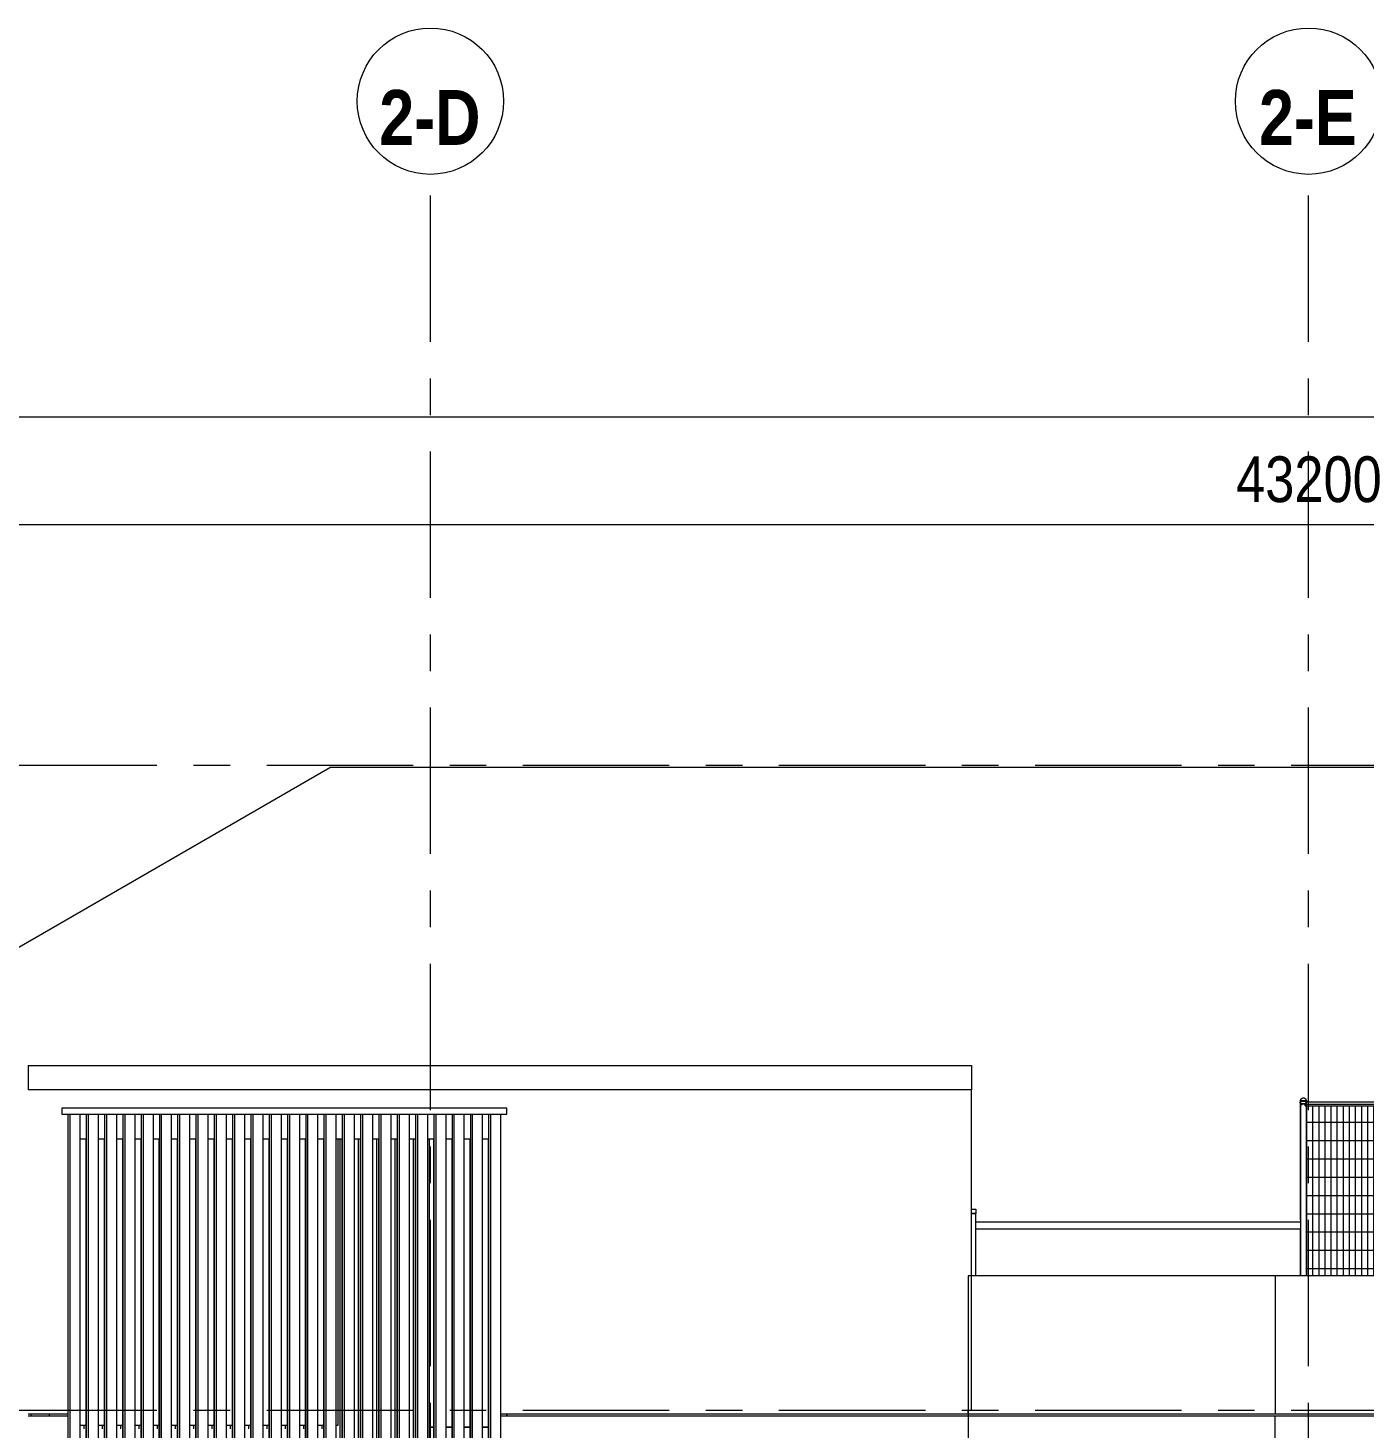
# Model space of a CAD drawing. Header units: millimetres. Extents: x -38844 to 124035, y 18225 to 48099.
# Drawn here: x 54602 to 65565, y 36618 to 48099 of the extents above; entities that cross this region are included whole.
import ezdxf

# ---------------------------------------------------------------- set-up
doc = ezdxf.new("R2010")
doc.units = ezdxf.units.MM
doc.linetypes.add('IDA - Grid Line', pattern=[2100, 1200, -300, 300, -300])
for name, color, linetype, lineweight in [('0-1', 7, 'Continuous', 5), ('A-_ANOT----_D', 7, 'Continuous', 9), ('A-_ANOT----_D-150', 7, 'Continuous', 9), ('C-_SITE----_E', 7, 'Continuous', 9), ('S-_ANOTGRID_E', 7, 'Continuous', 9)]:
    doc.layers.add(name, color=color, linetype=linetype, lineweight=lineweight)
for name, color, linetype, lineweight, true_color in [('A-_CLADPANL_E-1', 6, 'Continuous', 9, 0xff00ff), ('A-_FLOR----_E-1', 6, 'Continuous', 9, 0xff00ff), ('A-_FLORLEVL_E-1', 9, 'IDA - Grid Line', 9, 0x808080), ('A-_GENM----_M-2', 6, 'Continuous', 9, 0xff00ff), ('A-_ROOF----_E-1', 6, 'Continuous', 9, 0xff00ff), ('A-_WALL----_E-1', 6, 'Continuous', 9, 0xff00ff), ('C-_SITE----_E-1', 6, 'Continuous', 9, 0xff00ff), ('M-_EQPT----_E-1', 6, 'Continuous', 9, 0xff00ff), ('S-_ANOTGRID_E-1', 9, 'IDA - Grid Line', 9, 0x808080)]:
    doc.layers.add(name, color=color, linetype=linetype, lineweight=lineweight, true_color=true_color)
doc.styles.add('Arial Narrow_2', font='ARIALN.TTF', dxfattribs={"height": 375})
doc.styles.add('Arial Narrow_B', font='ARIALNB.TTF', dxfattribs={"height": 450})
doc.dimstyles.new('IDA_-_Arial_-_2_5mm_-_Black_-_Diagonal', dxfattribs={"dimscale": 304.8, "dimtxt": 383.786615, "dimasz": 0.492126, "dimexe": 0.492126, "dimexo": 0.738189, "dimgap": 0.246063, "dimtad": 1, "dimdec": 0, "dimzin": 0, "dimdsep": 46, "dimtxsty": 'Arial Narrow_2', "dimblk1": 'OBLIQUE', "dimblk2": 'OBLIQUE', "dimsah": 1, "dimcen": 0.09, "dimdle": 0.492126, "dimadec": 6, "dimazin": 0, "dimtfac": 1, "dimtdec": 4, "dimtix": 1, "dimtmove": 0, "dimatfit": 3, "dimfxl": 1, "dimtvp": 1, "dimtolj": 1, "dimtzin": 0, "dimarcsym": 2})

# ---------------------------------------------------------------- blocks, each defined once
blk = doc.blocks.new('1599_DB_A_BLK2_ISS_ACMV_R21 23 1228_rvt-2-DOOR _ WINDOW SCHEDULE - ELEVATION 2 Copy 1')
at = {"layer": 'M-_EQPT----_E-1', "color": 8}
for p, q in [((-49190, 38412), (-49154, 38412)), ((-49154, 38377), (-49190, 38377)), ((-49190, 38377), (-49154, 38377)), ((-49154, 38412), (-49154, 38377)), ((-49154, 37865), (-49154, 38377))]:
    blk.add_line(p, q, dxfattribs=at)
blk = doc.blocks.new('System Panel - Glazed Panel-4704253-DOOR _ WINDOW SCHEDULE - ELEVATION 2 Copy 1')
at = {"layer": 'A-_CLADPANL_E-1'}
for p, q in [((-53601, 30475), (-53634, 30475)), ((-53634, 30475), (-53634, 27400)), ((-53595, 30475), (-53597, 30475)), ((-53451, 30475), (-53497, 30475)), ((-53445, 30475), (-53447, 30475)), ((-53301, 30475), (-53347, 30475)), ((-53295, 30475), (-53297, 30475)), ((-53151, 30475), (-53197, 30475)), ((-53145, 30475), (-53147, 30475)), ((-53634, 27400), (-53601, 27400)), ((-53597, 27400), (-53595, 27400)), ((-53497, 27400), (-53451, 27400)), ((-53447, 27400), (-53445, 27400)), ((-53347, 27400), (-53301, 27400)), ((-53297, 27400), (-53295, 27400)), ((-53197, 27400), (-53151, 27400)), ((-53147, 27400), (-53145, 27400))]:
    blk.add_line(p, q, dxfattribs=at)
blk = doc.blocks.new('System Panel - Glazed Panel-4704254-DOOR _ WINDOW SCHEDULE - ELEVATION 2 Copy 1')
at = {"layer": 'A-_CLADPANL_E-1'}
for p, q in [((-53634, 38990), (-53634, 36625)), ((-53634, 36625), (-53601, 36625)), ((-53597, 36625), (-53595, 36625)), ((-53497, 36625), (-53451, 36625)), ((-53447, 36625), (-53445, 36625)), ((-53347, 36625), (-53301, 36625)), ((-53297, 36625), (-53295, 36625)), ((-53197, 36625), (-53151, 36625)), ((-53147, 36625), (-53145, 36625))]:
    blk.add_line(p, q, dxfattribs=at)
blk = doc.blocks.new('System Panel - Glazed Panel-4704040-DOOR _ WINDOW SCHEDULE - ELEVATION 2 Copy 1')
at = {"layer": 'A-_CLADPANL_E-1'}
for p, q in [((-54381, 36640), (-54381, 38990)), ((-54997, 36640), (-54951, 36640)), ((-54947, 36640), (-54945, 36640)), ((-54847, 36640), (-54801, 36640)), ((-54797, 36640), (-54795, 36640)), ((-54697, 36640), (-54651, 36640)), ((-54647, 36640), (-54645, 36640)), ((-54547, 36640), (-54501, 36640)), ((-54497, 36640), (-54495, 36640)), ((-54397, 36640), (-54381, 36640))]:
    blk.add_line(p, q, dxfattribs=at)
blk = doc.blocks.new('System Panel - Glazed Panel-V20-DOOR _ WINDOW SCHEDULE - ELEVATION 2 Copy 1')
at = {"layer": 'A-_CLADPANL_E-1'}
for p, q in [((-55747, 36640), (-55701, 36640)), ((-55697, 36640), (-55695, 36640)), ((-55597, 36640), (-55551, 36640)), ((-55547, 36640), (-55545, 36640)), ((-55447, 36640), (-55401, 36640)), ((-55397, 36640), (-55395, 36640)), ((-55297, 36640), (-55251, 36640)), ((-55247, 36640), (-55245, 36640)), ((-55147, 36640), (-55101, 36640))]:
    blk.add_line(p, q, dxfattribs=at)
blk = doc.blocks.new('System Panel - Glazed Panel-V21-DOOR _ WINDOW SCHEDULE - ELEVATION 2 Copy 1')
at = {"layer": 'A-_CLADPANL_E-1'}
for p, q in [((-56497, 36640), (-56451, 36640)), ((-56447, 36640), (-56445, 36640)), ((-56347, 36640), (-56301, 36640)), ((-56297, 36640), (-56295, 36640)), ((-56197, 36640), (-56151, 36640)), ((-56147, 36640), (-56145, 36640)), ((-56047, 36640), (-56001, 36640)), ((-55997, 36640), (-55995, 36640)), ((-55897, 36640), (-55851, 36640)), ((-55847, 36640), (-55845, 36640))]:
    blk.add_line(p, q, dxfattribs=at)
blk = doc.blocks.new('trellis family - trellis family-6083695-DOOR _ WINDOW SCHEDULE - ELEVATION 2 Copy 1')
at = {"layer": 'A-_GENM----_M-2'}
for p, q in [((-56595, 26615), (-56595, 39190)), ((-56579, 26615), (-56579, 39190)), ((-56497, 26615), (-56497, 39190)), ((-56445, 26615), (-56445, 39190)), ((-56429, 26615), (-56429, 39190)), ((-56347, 26615), (-56347, 39190)), ((-56295, 26615), (-56295, 39190)), ((-56279, 26615), (-56279, 39190)), ((-56197, 26615), (-56197, 39190)), ((-56145, 26615), (-56145, 39190)), ((-56129, 26615), (-56129, 39190)), ((-56047, 26615), (-56047, 39190)), ((-55995, 26616), (-55995, 39190)), ((-55979, 26617), (-55979, 39190)), ((-55897, 26622), (-55897, 39190)), ((-55845, 26625), (-55845, 39190)), ((-55829, 26626), (-55829, 39190)), ((-55747, 26632), (-55747, 39190)), ((-55695, 26635), (-55695, 39190)), ((-55679, 26636), (-55679, 39190)), ((-55597, 26641), (-55597, 39190)), ((-55545, 26645), (-55545, 39190)), ((-55529, 26646), (-55529, 39190)), ((-55447, 26651), (-55447, 39190)), ((-55395, 26655), (-55395, 39190)), ((-55379, 26656), (-55379, 39190)), ((-55297, 26661), (-55297, 39190)), ((-55245, 26664), (-55245, 39190)), ((-55229, 26665), (-55229, 39190)), ((-55147, 26671), (-55147, 39190)), ((-55095, 26674), (-55095, 39190)), ((-55079, 26675), (-55079, 39190)), ((-54997, 26680), (-54997, 39190)), ((-54945, 26684), (-54945, 39190)), ((-54929, 26685), (-54929, 39190)), ((-54847, 26690), (-54847, 39190)), ((-54795, 26694), (-54795, 39190)), ((-54779, 26695), (-54779, 39190)), ((-54697, 26700), (-54697, 39190)), ((-54645, 26703), (-54645, 39190)), ((-54629, 26704), (-54629, 39190)), ((-54547, 26710), (-54547, 39190)), ((-54495, 26713), (-54495, 39190)), ((-54479, 26714), (-54479, 39190)), ((-54397, 26719), (-54397, 39190)), ((-54345, 26723), (-54345, 39190)), ((-54329, 26724), (-54329, 39190)), ((-54247, 26729), (-54247, 39190)), ((-54195, 26733), (-54195, 39190)), ((-54179, 26734), (-54179, 39190)), ((-54097, 26739), (-54097, 39190)), ((-54045, 26742), (-54045, 39190)), ((-54029, 26743), (-54029, 39190)), ((-53947, 26749), (-53947, 39190)), ((-53895, 26752), (-53895, 39190)), ((-53879, 26753), (-53879, 39190)), ((-53797, 26758), (-53797, 39190)), ((-53745, 26762), (-53745, 39190)), ((-53729, 26763), (-53729, 39190)), ((-53647, 26768), (-53647, 39190)), ((-53595, 26772), (-53595, 39190)), ((-53579, 26773), (-53579, 39190)), ((-53497, 26778), (-53497, 39190)), ((-53445, 26781), (-53445, 39190)), ((-53429, 26782), (-53429, 39190)), ((-53347, 26788), (-53347, 39190)), ((-53295, 26791), (-53295, 39190)), ((-53279, 26792), (-53279, 39190)), ((-53197, 26797), (-53197, 39190)), ((-53145, 26801), (-53145, 39190)), ((-53129, 26802), (-53129, 39190)), ((-53047, 26807), (-53047, 39190)), ((-56448, 26615), (-56448, 38990)), ((-56447, 26615), (-56447, 38990)), ((-56298, 26615), (-56298, 38990)), ((-56297, 26615), (-56297, 38990)), ((-56148, 26615), (-56148, 38990)), ((-56147, 26615), (-56147, 38990)), ((-55998, 26615), (-55998, 38990)), ((-55997, 26615), (-55997, 38990)), ((-55848, 26625), (-55848, 38990)), ((-55847, 26625), (-55847, 38990)), ((-55698, 26635), (-55698, 38990)), ((-55697, 26635), (-55697, 38990)), ((-55548, 26645), (-55548, 38990)), ((-55547, 26645), (-55547, 38990)), ((-55398, 26654), (-55398, 38990)), ((-55397, 26654), (-55397, 38990)), ((-55248, 26664), (-55248, 38990)), ((-55247, 26664), (-55247, 38990)), ((-55098, 26674), (-55098, 38990)), ((-55097, 26674), (-55097, 38990)), ((-54948, 26684), (-54948, 38990)), ((-54947, 26684), (-54947, 38990)), ((-54798, 26693), (-54798, 38990)), ((-54797, 26693), (-54797, 38990)), ((-54648, 26703), (-54648, 38990)), ((-54647, 26703), (-54647, 38990)), ((-54498, 26713), (-54498, 38990)), ((-54497, 26713), (-54497, 38990)), ((-54364, 26722), (-54364, 38990)), ((-54348, 26723), (-54348, 38990)), ((-54347, 26723), (-54347, 38990)), ((-54214, 26731), (-54214, 38990)), ((-54198, 26732), (-54198, 38990)), ((-54197, 26732), (-54197, 38990)), ((-54064, 26741), (-54064, 38990)), ((-54048, 26742), (-54048, 38990)), ((-54047, 26742), (-54047, 38990)), ((-53914, 26751), (-53914, 38990)), ((-53898, 26752), (-53898, 38990)), ((-53897, 26752), (-53897, 38990)), ((-53764, 26761), (-53764, 38990)), ((-53748, 26762), (-53748, 38990)), ((-53747, 26762), (-53747, 38990)), ((-53598, 26771), (-53598, 38990)), ((-53597, 26771), (-53597, 38990)), ((-53448, 26781), (-53448, 38990)), ((-53447, 26781), (-53447, 38990)), ((-53298, 26791), (-53298, 38990)), ((-53297, 26791), (-53297, 38990)), ((-53148, 26801), (-53148, 38990)), ((-53147, 26801), (-53147, 38990)), ((-56464, 36610), (-56464, 36640)), ((-56314, 36610), (-56314, 36640)), ((-56164, 36610), (-56164, 36640)), ((-56014, 36610), (-56014, 36640)), ((-55864, 36610), (-55864, 36640)), ((-55714, 36610), (-55714, 36640)), ((-55564, 36610), (-55564, 36640)), ((-55414, 36610), (-55414, 36640)), ((-55264, 36610), (-55264, 36640)), ((-55114, 36610), (-55114, 36640)), ((-54964, 36610), (-54964, 36640)), ((-54814, 36610), (-54814, 36640)), ((-54664, 36610), (-54664, 36640)), ((-54514, 36610), (-54514, 36640)), ((-52998, 36715), (-52998, 36735)), ((-52997, 36715), (-52997, 36735))]:
    blk.add_line(p, q, dxfattribs=at)
blk = doc.blocks.new('BRC FENCE - BRC FENCE-6055382-DOOR _ WINDOW SCHEDULE - ELEVATION 2 Copy 1')
at = {"layer": 'C-_SITE----_E-1'}
for p, q in [((-46493, 39283), (-46493, 39261)), ((-46492, 39297), (-46492, 39275)), ((-46492, 39283), (-46492, 39283)), ((-46492, 39275), (-46492, 37865)), ((-46482, 39297), (-46491, 39297)), ((-46467, 39275), (-46491, 39275)), ((-46491, 39275), (-46467, 39275)), ((-46490, 39297), (-46489, 39298)), ((-46467, 39302), (-46489, 39302)), ((-46482, 39276), (-46483, 39266)), ((-46467, 39297), (-46481, 39297)), ((-46445, 39302), (-46467, 39302)), ((-46443, 39297), (-46467, 39297)), ((-46447, 39275), (-46467, 39275)), ((-46467, 39275), (-46447, 39275)), ((-46453, 39261), (-46452, 39273)), ((-46442, 39275), (-46442, 39297)), ((-46442, 37865), (-46442, 39275)), ((-46493, 39261), (-46493, 38322)), ((-46492, 39261), (-46492, 39261)), ((-46492, 39261), (-46492, 39261)), ((-46493, 38250), (-46493, 37865))]:
    blk.add_line(p, q, dxfattribs=at)
at = {"layer": 'C-_SITE----_E-1', "flags": 128}
for points in [[(-46493, 39283), (-46493, 39283), (-46494, 39283), (-46494, 39283), (-46494, 39283), (-46494, 39283), (-46494, 39283), (-46494, 39283), (-46494, 39283), (-46494, 39283), (-46494, 39283), (-46494, 39283), (-46494, 39284), (-46495, 39284), (-46495, 39284), (-46495, 39284), (-46495, 39284), (-46495, 39284), (-46495, 39284), (-46495, 39284), (-46495, 39284), (-46495, 39284), (-46495, 39284), (-46495, 39284), (-46495, 39284), (-46495, 39284), (-46495, 39284), (-46495, 39284), (-46495, 39285), (-46496, 39285), (-46496, 39285), (-46496, 39285), (-46496, 39285), (-46496, 39285), (-46496, 39285), (-46496, 39285), (-46496, 39285), (-46496, 39285), (-46496, 39285), (-46496, 39286), (-46496, 39286), (-46496, 39286), (-46496, 39286), (-46496, 39286), (-46496, 39286), (-46496, 39286), (-46496, 39286), (-46496, 39286), (-46496, 39286), (-46496, 39287), (-46496, 39287), (-46495, 39287), (-46495, 39287), (-46495, 39287), (-46495, 39287), (-46495, 39287), (-46495, 39287), (-46495, 39287), (-46495, 39287), (-46495, 39287), (-46495, 39287), (-46495, 39287), (-46495, 39287), (-46495, 39288), (-46495, 39288), (-46495, 39288), (-46494, 39288), (-46494, 39288), (-46494, 39288), (-46494, 39288), (-46494, 39288), (-46494, 39288), (-46494, 39288), (-46494, 39288), (-46494, 39288), (-46494, 39288), (-46494, 39288), (-46493, 39288), (-46493, 39288), (-46493, 39288)], [(-46492, 39297), (-46492, 39297), (-46492, 39297), (-46492, 39297), (-46492, 39297), (-46492, 39297), (-46492, 39297), (-46492, 39297), (-46493, 39297), (-46493, 39297), (-46493, 39297), (-46493, 39297), (-46493, 39297), (-46493, 39297), (-46493, 39297), (-46493, 39297), (-46493, 39298), (-46493, 39298), (-46493, 39298), (-46493, 39298), (-46493, 39298), (-46494, 39298), (-46494, 39298), (-46494, 39298), (-46494, 39298), (-46494, 39298), (-46494, 39298), (-46494, 39298), (-46494, 39298), (-46494, 39298), (-46494, 39299), (-46494, 39299), (-46494, 39299), (-46494, 39299), (-46494, 39299), (-46494, 39299), (-46494, 39299), (-46494, 39299), (-46494, 39299), (-46494, 39299), (-46494, 39299), (-46494, 39300), (-46494, 39300), (-46494, 39300), (-46494, 39300), (-46494, 39300), (-46494, 39300), (-46494, 39300), (-46494, 39300), (-46494, 39300), (-46494, 39300), (-46494, 39300), (-46494, 39301), (-46494, 39301), (-46494, 39301), (-46494, 39301), (-46494, 39301), (-46494, 39301), (-46494, 39301), (-46493, 39301), (-46493, 39301), (-46493, 39301), (-46493, 39301), (-46493, 39301), (-46493, 39301), (-46493, 39301), (-46493, 39302), (-46493, 39302), (-46493, 39302), (-46493, 39302), (-46493, 39302), (-46492, 39302), (-46492, 39302), (-46492, 39302), (-46492, 39302), (-46492, 39302), (-46492, 39302), (-46492, 39302), (-46492, 39302), (-46492, 39302)], [(-46490, 39288), (-46491, 39288), (-46491, 39288), (-46492, 39288), (-46492, 39288), (-46492, 39288), (-46493, 39288), (-46493, 39288), (-46493, 39288), (-46493, 39288), (-46493, 39288), (-46493, 39288), (-46493, 39288)], [(-46493, 39288), (-46493, 39288), (-46493, 39288), (-46493, 39288), (-46493, 39288), (-46493, 39288), (-46493, 39288), (-46492, 39288), (-46492, 39288), (-46492, 39288), (-46491, 39288), (-46491, 39288), (-46491, 39288)], [(-46491, 39283), (-46492, 39283), (-46492, 39283), (-46492, 39283), (-46493, 39283), (-46493, 39283), (-46493, 39283), (-46493, 39283), (-46493, 39283), (-46493, 39283), (-46493, 39283)], [(-46493, 39283), (-46493, 39283), (-46493, 39283), (-46493, 39283), (-46493, 39283), (-46493, 39283), (-46493, 39283), (-46492, 39283), (-46492, 39283), (-46492, 39283), (-46491, 39283), (-46491, 39283), (-46491, 39283)], [(-46467, 39302), (-46468, 39302), (-46469, 39302), (-46470, 39302), (-46471, 39302), (-46472, 39302), (-46473, 39302), (-46474, 39302), (-46475, 39302), (-46476, 39302), (-46477, 39302), (-46477, 39302), (-46478, 39302), (-46479, 39302), (-46480, 39302), (-46481, 39302), (-46482, 39302), (-46483, 39302), (-46483, 39302), (-46484, 39302), (-46485, 39302), (-46485, 39302), (-46486, 39302), (-46487, 39302), (-46487, 39302), (-46488, 39302), (-46488, 39302), (-46489, 39302), (-46489, 39302), (-46490, 39302), (-46490, 39302), (-46490, 39302), (-46491, 39302), (-46491, 39302), (-46491, 39302), (-46491, 39302), (-46492, 39302), (-46492, 39302), (-46492, 39302), (-46492, 39302)], [(-46492, 39302), (-46492, 39302), (-46492, 39302), (-46492, 39302), (-46491, 39302), (-46491, 39302), (-46491, 39302), (-46491, 39302), (-46491, 39302), (-46490, 39302), (-46490, 39302), (-46489, 39302), (-46489, 39302), (-46488, 39302)], [(-46490, 39297), (-46490, 39297), (-46490, 39297), (-46491, 39297), (-46491, 39297), (-46491, 39297), (-46491, 39297), (-46492, 39297), (-46492, 39297), (-46492, 39297), (-46492, 39297)], [(-46492, 39297), (-46492, 39297), (-46492, 39297), (-46492, 39297), (-46491, 39297), (-46491, 39297), (-46491, 39297), (-46491, 39297), (-46491, 39297), (-46490, 39297), (-46490, 39297), (-46489, 39297), (-46489, 39297), (-46488, 39297), (-46488, 39297), (-46487, 39297), (-46487, 39297), (-46486, 39297), (-46486, 39297), (-46485, 39297), (-46484, 39297), (-46483, 39297), (-46483, 39297), (-46482, 39297), (-46481, 39297), (-46480, 39297), (-46479, 39297), (-46479, 39297), (-46478, 39297), (-46477, 39297), (-46476, 39297), (-46475, 39297), (-46474, 39297), (-46473, 39297), (-46472, 39297), (-46471, 39297), (-46470, 39297), (-46469, 39297), (-46468, 39297), (-46467, 39297), (-46467, 39297)], [(-46491, 39288), (-46491, 39289), (-46491, 39290), (-46491, 39291), (-46491, 39292), (-46491, 39293), (-46491, 39293)], [(-46490, 39302), (-46490, 39303), (-46490, 39304), (-46490, 39305), (-46489, 39305), (-46489, 39306), (-46489, 39307), (-46489, 39308), (-46489, 39309), (-46488, 39310), (-46488, 39311), (-46488, 39312), (-46487, 39312), (-46487, 39313), (-46486, 39314), (-46486, 39315), (-46485, 39316), (-46485, 39316), (-46484, 39317), (-46483, 39318), (-46483, 39318), (-46482, 39319), (-46481, 39320), (-46481, 39320), (-46480, 39321), (-46479, 39321), (-46478, 39322), (-46478, 39322), (-46477, 39322), (-46476, 39323), (-46475, 39323), (-46474, 39324), (-46473, 39324), (-46472, 39324), (-46472, 39324), (-46471, 39324), (-46470, 39325), (-46469, 39325), (-46468, 39325), (-46467, 39325), (-46467, 39325)], [(-46488, 39299), (-46488, 39300), (-46487, 39301), (-46487, 39302)], [(-46467, 39325), (-46466, 39325), (-46465, 39325), (-46464, 39325), (-46463, 39325), (-46462, 39324), (-46461, 39324), (-46460, 39324), (-46460, 39324), (-46459, 39323), (-46458, 39323), (-46457, 39323), (-46456, 39322), (-46455, 39322), (-46455, 39321), (-46454, 39321), (-46453, 39320), (-46452, 39320), (-46452, 39319), (-46451, 39318), (-46450, 39318), (-46450, 39317), (-46449, 39316), (-46448, 39316), (-46448, 39315), (-46447, 39314), (-46447, 39313), (-46446, 39313), (-46446, 39312), (-46446, 39311), (-46445, 39310), (-46445, 39309), (-46445, 39308), (-46445, 39308), (-46444, 39307), (-46444, 39306), (-46444, 39305), (-46444, 39304), (-46444, 39303), (-46444, 39302), (-46444, 39302)], [(-46442, 39302), (-46442, 39302), (-46442, 39302), (-46442, 39302), (-46442, 39302), (-46442, 39302), (-46442, 39302), (-46443, 39302), (-46443, 39302), (-46443, 39302), (-46444, 39302), (-46444, 39302), (-46445, 39302), (-46445, 39302), (-46446, 39302), (-46446, 39302), (-46447, 39302), (-46447, 39302), (-46448, 39302), (-46449, 39302), (-46449, 39302), (-46450, 39302), (-46451, 39302), (-46452, 39302), (-46452, 39302), (-46453, 39302), (-46454, 39302), (-46455, 39302), (-46456, 39302), (-46457, 39302), (-46458, 39302), (-46459, 39302), (-46460, 39302), (-46461, 39302), (-46462, 39302), (-46463, 39302), (-46464, 39302), (-46465, 39302), (-46466, 39302), (-46467, 39302), (-46467, 39302)], [(-46467, 39297), (-46466, 39297), (-46465, 39297), (-46464, 39297), (-46463, 39297), (-46462, 39297), (-46461, 39297), (-46460, 39297), (-46459, 39297), (-46458, 39297), (-46457, 39297), (-46456, 39297), (-46455, 39297), (-46454, 39297), (-46454, 39297), (-46453, 39297), (-46452, 39297), (-46451, 39297), (-46450, 39297), (-46450, 39297), (-46449, 39297), (-46448, 39297), (-46448, 39297), (-46447, 39297), (-46446, 39297), (-46446, 39297), (-46445, 39297), (-46445, 39297), (-46444, 39297), (-46444, 39297), (-46443, 39297), (-46443, 39297), (-46443, 39297), (-46443, 39297), (-46442, 39297), (-46442, 39297), (-46442, 39297), (-46442, 39297), (-46442, 39297), (-46442, 39297)], [(-46450, 39302), (-46450, 39301), (-46449, 39300)], [(-46448, 39299), (-46448, 39298), (-46447, 39297)], [(-46445, 39302), (-46444, 39302), (-46444, 39302), (-46443, 39302), (-46443, 39302), (-46443, 39302), (-46443, 39302), (-46442, 39302), (-46442, 39302), (-46442, 39302), (-46442, 39302), (-46442, 39302), (-46442, 39302)], [(-46442, 39297), (-46442, 39297), (-46442, 39297), (-46442, 39297), (-46442, 39297), (-46442, 39297), (-46442, 39297), (-46443, 39297), (-46443, 39297), (-46443, 39297), (-46444, 39297)], [(-46442, 39302), (-46442, 39302), (-46442, 39302), (-46441, 39302), (-46441, 39302), (-46441, 39302), (-46441, 39302), (-46441, 39302), (-46441, 39302), (-46441, 39302), (-46441, 39302), (-46441, 39302), (-46441, 39302), (-46441, 39301), (-46441, 39301), (-46440, 39301), (-46440, 39301), (-46440, 39301), (-46440, 39301), (-46440, 39301), (-46440, 39301), (-46440, 39301), (-46440, 39301), (-46440, 39301), (-46440, 39301), (-46440, 39301), (-46440, 39301), (-46440, 39301), (-46440, 39300), (-46440, 39300), (-46440, 39300), (-46440, 39300), (-46439, 39300), (-46439, 39300), (-46439, 39300), (-46439, 39300), (-46439, 39300), (-46439, 39300), (-46439, 39300), (-46439, 39299), (-46439, 39299), (-46439, 39299), (-46439, 39299), (-46439, 39299), (-46439, 39299), (-46439, 39299), (-46439, 39299), (-46440, 39299), (-46440, 39299), (-46440, 39299), (-46440, 39298), (-46440, 39298), (-46440, 39298), (-46440, 39298), (-46440, 39298), (-46440, 39298), (-46440, 39298), (-46440, 39298), (-46440, 39298), (-46440, 39298), (-46440, 39298), (-46440, 39298), (-46440, 39298), (-46440, 39297), (-46440, 39297), (-46441, 39297), (-46441, 39297), (-46441, 39297), (-46441, 39297), (-46441, 39297), (-46441, 39297), (-46441, 39297), (-46441, 39297), (-46441, 39297), (-46441, 39297), (-46441, 39297), (-46442, 39297), (-46442, 39297), (-46442, 39297), (-46442, 39297)]]:
    blk.add_lwpolyline(points, dxfattribs=at)
blk = doc.blocks.new('BRC FENCE - BRC FENCE-6055486-DOOR _ WINDOW SCHEDULE - ELEVATION 2 Copy 1')
at = {"layer": 'C-_SITE----_E'}
h = blk.add_hatch(dxfattribs=at)
h.set_pattern_fill('FP_4', color=256, style=0, pattern_type=2)
h.set_pattern_definition([(0, (-40662.15, 38224.88), (0, 150), []), (90, (-40662.15, 38224.884), (-50, 3e-15), [])])
h.paths.add_polyline_path([(-35815, 37865), (-35540, 37865), (-35540, 37882), (-35437, 37935), (-35407, 37935), (-35407, 37921), (-35498, 37873), (-35485, 37874), (-35470, 37872), (-35459, 37865), (-34881, 37865), (-34881, 39260), (-46443, 39260), (-46443, 37865), (-35990, 37865)])
at = {"layer": 'C-_SITE----_E-1'}
for p, q in [((-46492, 39297), (-46492, 39275)), ((-46492, 39275), (-46492, 37865)), ((-46482, 39297), (-46491, 39297)), ((-46467, 39275), (-46491, 39275)), ((-46491, 39275), (-46467, 39275)), ((-46467, 39302), (-46489, 39302)), ((-46467, 39297), (-46481, 39297)), ((-46445, 39302), (-46467, 39302)), ((-46443, 39297), (-46467, 39297)), ((-46447, 39275), (-46467, 39275)), ((-46467, 39275), (-46447, 39275)), ((-34872, 39290), (-46452, 39290)), ((-46448, 39274), (-34876, 39275)), ((-46442, 39275), (-46442, 39297)), ((-46442, 37865), (-46442, 39275)), ((-46452, 39260), (-34872, 39260))]:
    blk.add_line(p, q, dxfattribs=at)
at = {"layer": 'C-_SITE----_E-1', "flags": 128}
for points in [[(-46492, 39297), (-46492, 39297), (-46492, 39297), (-46492, 39297), (-46492, 39297), (-46492, 39297), (-46492, 39297), (-46492, 39297), (-46493, 39297), (-46493, 39297), (-46493, 39297), (-46493, 39297), (-46493, 39297), (-46493, 39297), (-46493, 39297), (-46493, 39297), (-46493, 39298), (-46493, 39298), (-46493, 39298), (-46493, 39298), (-46493, 39298), (-46494, 39298), (-46494, 39298), (-46494, 39298), (-46494, 39298), (-46494, 39298), (-46494, 39298), (-46494, 39298), (-46494, 39298), (-46494, 39298), (-46494, 39299), (-46494, 39299), (-46494, 39299), (-46494, 39299), (-46494, 39299), (-46494, 39299), (-46494, 39299), (-46494, 39299), (-46494, 39299), (-46494, 39299), (-46494, 39299), (-46494, 39300), (-46494, 39300), (-46494, 39300), (-46494, 39300), (-46494, 39300), (-46494, 39300), (-46494, 39300), (-46494, 39300), (-46494, 39300), (-46494, 39300), (-46494, 39300), (-46494, 39301), (-46494, 39301), (-46494, 39301), (-46494, 39301), (-46494, 39301), (-46494, 39301), (-46494, 39301), (-46493, 39301), (-46493, 39301), (-46493, 39301), (-46493, 39301), (-46493, 39301), (-46493, 39301), (-46493, 39301), (-46493, 39302), (-46493, 39302), (-46493, 39302), (-46493, 39302), (-46493, 39302), (-46492, 39302), (-46492, 39302), (-46492, 39302), (-46492, 39302), (-46492, 39302), (-46492, 39302), (-46492, 39302), (-46492, 39302), (-46492, 39302)], [(-46467, 39302), (-46468, 39302), (-46469, 39302), (-46470, 39302), (-46471, 39302), (-46472, 39302), (-46473, 39302), (-46474, 39302), (-46475, 39302), (-46476, 39302), (-46477, 39302), (-46477, 39302), (-46478, 39302), (-46479, 39302), (-46480, 39302), (-46481, 39302), (-46482, 39302), (-46483, 39302), (-46483, 39302), (-46484, 39302), (-46485, 39302), (-46485, 39302), (-46486, 39302), (-46487, 39302), (-46487, 39302), (-46488, 39302), (-46488, 39302), (-46489, 39302), (-46489, 39302), (-46490, 39302), (-46490, 39302), (-46490, 39302), (-46491, 39302), (-46491, 39302), (-46491, 39302), (-46491, 39302), (-46492, 39302), (-46492, 39302), (-46492, 39302), (-46492, 39302)], [(-46492, 39302), (-46492, 39302), (-46492, 39302), (-46492, 39302), (-46491, 39302), (-46491, 39302), (-46491, 39302), (-46491, 39302), (-46491, 39302), (-46490, 39302), (-46490, 39302), (-46489, 39302), (-46489, 39302), (-46488, 39302)], [(-46490, 39297), (-46490, 39297), (-46490, 39297), (-46491, 39297), (-46491, 39297), (-46491, 39297), (-46491, 39297), (-46492, 39297), (-46492, 39297), (-46492, 39297), (-46492, 39297)], [(-46492, 39297), (-46492, 39297), (-46492, 39297), (-46492, 39297), (-46491, 39297), (-46491, 39297), (-46491, 39297), (-46491, 39297), (-46491, 39297), (-46490, 39297), (-46490, 39297), (-46489, 39297), (-46489, 39297), (-46488, 39297), (-46488, 39297), (-46487, 39297), (-46487, 39297), (-46486, 39297), (-46486, 39297), (-46485, 39297), (-46484, 39297), (-46483, 39297), (-46483, 39297), (-46482, 39297), (-46481, 39297), (-46480, 39297), (-46479, 39297), (-46479, 39297), (-46478, 39297), (-46477, 39297), (-46476, 39297), (-46475, 39297), (-46474, 39297), (-46473, 39297), (-46472, 39297), (-46471, 39297), (-46470, 39297), (-46469, 39297), (-46468, 39297), (-46467, 39297), (-46467, 39297)], [(-46490, 39302), (-46490, 39303), (-46490, 39304), (-46490, 39305), (-46489, 39305), (-46489, 39306), (-46489, 39307), (-46489, 39308), (-46489, 39309), (-46488, 39310), (-46488, 39311), (-46488, 39312), (-46487, 39312), (-46487, 39313), (-46486, 39314), (-46486, 39315), (-46485, 39316), (-46485, 39316), (-46484, 39317), (-46483, 39318), (-46483, 39318), (-46482, 39319), (-46481, 39320), (-46481, 39320), (-46480, 39321), (-46479, 39321), (-46478, 39322), (-46478, 39322), (-46477, 39322), (-46476, 39323), (-46475, 39323), (-46474, 39324), (-46473, 39324), (-46472, 39324), (-46472, 39324), (-46471, 39324), (-46470, 39325), (-46469, 39325), (-46468, 39325), (-46467, 39325), (-46467, 39325)], [(-46467, 39325), (-46466, 39325), (-46465, 39325), (-46464, 39325), (-46463, 39325), (-46462, 39324), (-46461, 39324), (-46460, 39324), (-46460, 39324), (-46459, 39323), (-46458, 39323), (-46457, 39323), (-46456, 39322), (-46455, 39322), (-46455, 39321), (-46454, 39321), (-46453, 39320), (-46452, 39320), (-46452, 39319), (-46451, 39318), (-46450, 39318), (-46450, 39317), (-46449, 39316), (-46448, 39316), (-46448, 39315), (-46447, 39314), (-46447, 39313), (-46446, 39313), (-46446, 39312), (-46446, 39311), (-46445, 39310), (-46445, 39309), (-46445, 39308), (-46445, 39308), (-46444, 39307), (-46444, 39306), (-46444, 39305), (-46444, 39304), (-46444, 39303), (-46444, 39302), (-46444, 39302)], [(-46442, 39302), (-46442, 39302), (-46442, 39302), (-46442, 39302), (-46442, 39302), (-46442, 39302), (-46442, 39302), (-46443, 39302), (-46443, 39302), (-46443, 39302), (-46444, 39302), (-46444, 39302), (-46445, 39302), (-46445, 39302), (-46446, 39302), (-46446, 39302), (-46447, 39302), (-46447, 39302), (-46448, 39302), (-46449, 39302), (-46449, 39302), (-46450, 39302), (-46451, 39302), (-46452, 39302), (-46452, 39302), (-46453, 39302), (-46454, 39302), (-46455, 39302), (-46456, 39302), (-46457, 39302), (-46458, 39302), (-46459, 39302), (-46460, 39302), (-46461, 39302), (-46462, 39302), (-46463, 39302), (-46464, 39302), (-46465, 39302), (-46466, 39302), (-46467, 39302), (-46467, 39302)], [(-46467, 39297), (-46466, 39297), (-46465, 39297), (-46464, 39297), (-46463, 39297), (-46462, 39297), (-46461, 39297), (-46460, 39297), (-46459, 39297), (-46458, 39297), (-46457, 39297), (-46456, 39297), (-46455, 39297), (-46454, 39297), (-46454, 39297), (-46453, 39297), (-46452, 39297), (-46451, 39297), (-46450, 39297), (-46450, 39297), (-46449, 39297), (-46448, 39297), (-46448, 39297), (-46447, 39297), (-46446, 39297), (-46446, 39297), (-46445, 39297), (-46445, 39297), (-46444, 39297), (-46444, 39297), (-46443, 39297), (-46443, 39297), (-46443, 39297), (-46443, 39297), (-46442, 39297), (-46442, 39297), (-46442, 39297), (-46442, 39297), (-46442, 39297), (-46442, 39297)], [(-46445, 39302), (-46444, 39302), (-46444, 39302), (-46443, 39302), (-46443, 39302), (-46443, 39302), (-46443, 39302), (-46442, 39302), (-46442, 39302), (-46442, 39302), (-46442, 39302), (-46442, 39302), (-46442, 39302)], [(-46442, 39297), (-46442, 39297), (-46442, 39297), (-46442, 39297), (-46442, 39297), (-46442, 39297), (-46442, 39297), (-46443, 39297), (-46443, 39297), (-46443, 39297), (-46444, 39297)], [(-46442, 39302), (-46442, 39302), (-46442, 39302), (-46441, 39302), (-46441, 39302), (-46441, 39302), (-46441, 39302), (-46441, 39302), (-46441, 39302), (-46441, 39302), (-46441, 39302), (-46441, 39302), (-46441, 39302), (-46441, 39301), (-46441, 39301), (-46440, 39301), (-46440, 39301), (-46440, 39301), (-46440, 39301), (-46440, 39301), (-46440, 39301), (-46440, 39301), (-46440, 39301), (-46440, 39301), (-46440, 39301), (-46440, 39301), (-46440, 39301), (-46440, 39301), (-46440, 39300), (-46440, 39300), (-46440, 39300), (-46440, 39300), (-46439, 39300), (-46439, 39300), (-46439, 39300), (-46439, 39300), (-46439, 39300), (-46439, 39300), (-46439, 39300), (-46439, 39299), (-46439, 39299), (-46439, 39299), (-46439, 39299), (-46439, 39299), (-46439, 39299), (-46439, 39299), (-46439, 39299), (-46440, 39299), (-46440, 39299), (-46440, 39299), (-46440, 39298), (-46440, 39298), (-46440, 39298), (-46440, 39298), (-46440, 39298), (-46440, 39298), (-46440, 39298), (-46440, 39298), (-46440, 39298), (-46440, 39298), (-46440, 39298), (-46440, 39298), (-46440, 39298), (-46440, 39297), (-46440, 39297), (-46441, 39297), (-46441, 39297), (-46441, 39297), (-46441, 39297), (-46441, 39297), (-46441, 39297), (-46441, 39297), (-46441, 39297), (-46441, 39297), (-46441, 39297), (-46441, 39297), (-46442, 39297), (-46442, 39297), (-46442, 39297), (-46442, 39297)]]:
    blk.add_lwpolyline(points, dxfattribs=at)
blk = doc.blocks.new('Grid - 4 mm Dia-236334-DOOR _ WINDOW SCHEDULE - ELEVATION 2 Copy 1')
at = {"layer": 'S-_ANOTGRID_E'}
blk.add_circle((-75225, 47499), 600, dxfattribs=at)
blk = doc.blocks.new('DIMBLOCK17-DOOR _ WINDOW SCHEDULE - ELEVATION 2 Copy 1')
at = {"layer": 'A-_ANOT----_D-150', "transparency": 16777216}
for p, q in [((36302, 44793), (36302, 45061)), ((115502, 44793), (115502, 45061)), ((36152, 44911), (115652, 44911)), ((36302, 44911), (36302, 44793)), ((115502, 44911), (115502, 44793))]:
    blk.add_line(p, q, dxfattribs=at)
at = {"layer": 'A-_ANOT----_D-150', "lineweight": 70, "transparency": 16777216}
for p, q in [((36302, 44911), (36227, 44836)), ((36302, 44911), (36377, 44986)), ((115502, 44911), (115427, 44836)), ((115502, 44911), (115577, 44986))]:
    blk.add_line(p, q, dxfattribs=at)
at = {"layer": 'A-_ANOT----_D-150', "color": 0, "transparency": 16777216, "insert": (75308, 45471), "char_height": 375, "width": 1425.49, "attachment_point": 1, "line_spacing_factor": 0.974696, "style": 'Arial Narrow_2'}
blk.add_mtext('79200', dxfattribs=at)
blk = doc.blocks.new('_Oblique')
at = {"color": 0, "linetype": 'ByBlock', "lineweight": -2}
blk.add_line((-0.5, -0.5), (0.5, 0.5), dxfattribs=at)
blk = doc.blocks.new('DIMBLOCK19-DOOR _ WINDOW SCHEDULE - ELEVATION 2 Copy 1')
at = {"layer": 'A-_ANOT----_D-150', "transparency": 16777216}
for p, q in [((43502, 43907), (43502, 44176)), ((86702, 43907), (86702, 44176)), ((43502, 44026), (86702, 44026)), ((43502, 44026), (43502, 43907)), ((86702, 44026), (86702, 43907))]:
    blk.add_line(p, q, dxfattribs=at)
at = {"layer": 'A-_ANOT----_D-150', "lineweight": 70, "transparency": 16777216}
for p, q in [((43502, 44026), (43577, 44101)), ((86702, 44026), (86777, 44101)), ((43502, 44026), (43427, 43951)), ((86702, 44026), (86627, 43951))]:
    blk.add_line(p, q, dxfattribs=at)
at = {"layer": 'A-_ANOT----_D-150', "color": 0, "transparency": 16777216, "insert": (64508, 44586), "char_height": 375, "width": 1425.49, "attachment_point": 1, "line_spacing_factor": 0.974696, "style": 'Arial Narrow_2'}
blk.add_mtext('43200', dxfattribs=at)

msp = doc.modelspace()

# ---------------------------------------------------------------- linework, layer by layer
at = {"layer": 'A-_FLOR----_E-1'}
for p, q in [((54602.3, 39590), (62337.3, 39590)), ((54602.3, 39590), (54602.3, 39390)), ((62337.3, 39590), (62337.3, 39390)), ((62337.3, 39390), (54602.3, 39390)), ((56429.7, 36879.1), (56432.1, 36879.1)), ((57179.7, 36879.1), (57182.1, 36879.1)), ((57329.7, 36879.1), (57332.1, 36879.1)), ((57479.7, 36879.1), (57482.1, 36879.1)), ((57629.7, 36879.1), (57632.1, 36879.1)), ((57779.7, 36879.1), (57782.1, 36879.1)), ((54777.3, 36715), (54777.3, 36735)), ((56432.1, 36679.1), (56429.7, 36679.1)), ((56429.7, 36640), (56432.1, 36640)), ((57182.1, 36679.1), (57179.7, 36679.1)), ((57179.7, 36640), (57182.1, 36640)), ((57332.1, 36679.1), (57329.7, 36679.1)), ((57329.7, 36640), (57332.1, 36640)), ((57482.1, 36679.1), (57479.7, 36679.1)), ((57479.7, 36640), (57482.1, 36640)), ((57632.1, 36679.1), (57629.7, 36679.1)), ((57629.7, 36640), (57632.1, 36640)), ((57782.1, 36679.1), (57779.7, 36679.1)), ((57779.7, 36640), (57782.1, 36640)), ((62312.3, 36735), (62312.3, 36715))]:
    msp.add_line(p, q, dxfattribs=at)
at = {"layer": 'A-_FLORLEVL_E-1'}
for p, q in [((25060, 42054.6), (124035.5, 42054.6)), ((25060, 36765), (124035.5, 36765))]:
    msp.add_line(p, q, dxfattribs=at)
at = {"layer": 'A-_ROOF----_E-1'}
for p, q in [((50622.3, 38307.7), (57078.3, 42035.1)), ((94911.9, 42035.1), (57078.3, 42035.1)), ((54879.7, 39240), (54879.7, 39190)), ((58529.7, 39240), (54879.7, 39240)), ((54879.7, 39190), (58529.7, 39190)), ((58529.7, 39190), (58529.7, 39240)), ((56429.7, 38307.7), (56432.1, 38307.7)), ((56429.7, 38250), (56432.1, 38250)), ((57179.7, 38307.7), (57182.1, 38307.7)), ((57179.7, 38250), (57182.1, 38250)), ((57329.7, 38307.7), (57332.1, 38307.7)), ((57329.7, 38250), (57332.1, 38250)), ((57479.7, 38307.7), (57482.1, 38307.7)), ((57479.7, 38250), (57482.1, 38250)), ((57629.7, 38307.7), (57632.1, 38307.7)), ((57629.7, 38250), (57632.1, 38250)), ((57779.7, 38307.7), (57782.1, 38307.7)), ((57779.7, 38250), (57782.1, 38250)), ((62372.6, 38307.7), (65036.4, 38307.7)), ((62372.6, 38250), (65036.4, 38250))]:
    msp.add_line(p, q, dxfattribs=at)
at = {"layer": 'A-_WALL----_E-1'}
for p, q in [((62337.3, 36765), (62337.3, 39390)), ((55030.2, 38989.6), (55082.1, 38989.6)), ((55180.2, 38989.6), (55232.1, 38989.6)), ((55330.2, 38989.6), (55382.1, 38989.6)), ((55480.2, 38989.6), (55532.1, 38989.6)), ((55630.2, 38989.6), (55682.1, 38989.6)), ((55780.2, 38989.6), (55832.1, 38989.6)), ((55930.2, 38989.6), (55982.1, 38989.6)), ((56080.2, 38989.6), (56132.1, 38989.6)), ((56230.2, 38989.6), (56282.1, 38989.6)), ((56380.2, 38989.6), (56432.1, 38989.6)), ((56530.2, 38989.6), (56582.1, 38989.6)), ((56680.2, 38989.6), (56732.1, 38989.6)), ((56830.2, 38989.6), (56882.1, 38989.6)), ((56980.2, 38989.6), (57032.1, 38989.6)), ((57130.2, 38989.6), (57182.1, 38989.6)), ((57280.2, 38989.6), (57332.1, 38989.6)), ((57430.2, 38989.6), (57482.1, 38989.6)), ((57580.2, 38989.6), (57632.1, 38989.6)), ((57730.2, 38989.6), (57782.1, 38989.6)), ((57880.2, 38989.6), (57932.1, 38989.6)), ((58030.2, 38989.6), (58082.1, 38989.6)), ((58180.2, 38989.6), (58232.1, 38989.6)), ((58330.2, 38989.6), (58382.1, 38989.6)), ((89467.3, 37865), (62312.3, 37865)), ((62312.3, 37865), (62312.3, 36735)), ((64827.3, 37865), (64827.3, 36735)), ((62312.3, 36735), (62312.3, 36765)), ((62312.3, 36765), (62337.3, 36765)), ((54602.3, 36735), (54932.1, 36735)), ((54932.1, 36715), (54602.3, 36715)), ((54627.3, 36715), (54627.3, 36735)), ((58480.2, 36735), (93277.3, 36735)), ((93277.3, 36715), (58480.2, 36715)), ((62312.3, 36715), (62312.3, 27275)), ((64827.3, 30990), (64827.3, 36715))]:
    msp.add_line(p, q, dxfattribs=at)
at = {"layer": 'S-_ANOTGRID_E-1'}
for p, q in [((57902.3, 18225.2), (57902.3, 46899.2)), ((65102.3, 18225.2), (65102.3, 46899.2))]:
    msp.add_line(p, q, dxfattribs=at)

# ---------------------------------------------------------------- block references
at = {"layer": '0-1'}
msp.add_blockref('1599_DB_A_BLK2_ISS_ACMV_R21 23 1228_rvt-2-DOOR _ WINDOW SCHEDULE - ELEVATION 2 Copy 1', (111527, 0), dxfattribs=at)
at = {"layer": 'A-_CLADPANL_E-1'}
for name, p in [('System Panel - Glazed Panel-4704040-DOOR _ WINDOW SCHEDULE - ELEVATION 2 Copy 1', (111527, 0)), ('System Panel - Glazed Panel-4704254-DOOR _ WINDOW SCHEDULE - ELEVATION 2 Copy 1', (111527, 0)), ('System Panel - Glazed Panel-V21-DOOR _ WINDOW SCHEDULE - ELEVATION 2 Copy 1', (111527, 0)), ('System Panel - Glazed Panel-V20-DOOR _ WINDOW SCHEDULE - ELEVATION 2 Copy 1', (111527, 0)), ('System Panel - Glazed Panel-4704253-DOOR _ WINDOW SCHEDULE - ELEVATION 2 Copy 1', (111527, 6150))]:
    msp.add_blockref(name, p, dxfattribs=at)
at = {"layer": 'A-_GENM----_M-2'}
msp.add_blockref('trellis family - trellis family-6083695-DOOR _ WINDOW SCHEDULE - ELEVATION 2 Copy 1', (111527, 0), dxfattribs=at)
at = {"layer": 'C-_SITE----_E-1'}
for name in ['BRC FENCE - BRC FENCE-6055382-DOOR _ WINDOW SCHEDULE - ELEVATION 2 Copy 1', 'BRC FENCE - BRC FENCE-6055486-DOOR _ WINDOW SCHEDULE - ELEVATION 2 Copy 1']:
    msp.add_blockref(name, (111527, 0), dxfattribs=at)
at = {"layer": 'S-_ANOTGRID_E'}
for p in [(133127, 0), (140327, 0)]:
    msp.add_blockref('Grid - 4 mm Dia-236334-DOOR _ WINDOW SCHEDULE - ELEVATION 2 Copy 1', p, dxfattribs=at)

# ---------------------------------------------------------------- texts
at = {"layer": 'S-_ANOTGRID_E', "char_height": 450, "attachment_point": 5, "line_spacing_factor": 0.949189, "style": 'Arial Narrow_B'}
for s, insert, width in [('\\pxqc,t3.33333,6.66667,10,13.33333,16.66667,20,23.33333,26.66667,30,33.33333,36.66667,40,43.33333,46.66667,50,53.33333,56.66667,60,63.33333,66.66667,70,73.33333,76.66667,80,83.33333,86.66667,90,93.33333,96.66667,100,103.33333,106.66667;{2-D}', (57897.6, 47365.7), 843), ('\\pxqc,t3.33333,6.66667,10,13.33333,16.66667,20,23.33333,26.66667,30,33.33333,36.66667,40,43.33333,46.66667,50,53.33333,56.66667,60,63.33333,66.66667,70,73.33333,76.66667,80,83.33333,86.66667,90,93.33333,96.66667,100,103.33333,106.66667;{2-E}', (65096.9, 47365.7), 814.5)]:
    msp.add_mtext(s, dxfattribs=dict(at, insert=insert, width=width))

# ---------------------------------------------------------------- dimensions: what is measured, and where the dimension line sits
at = {"layer": 'A-_ANOT----_D'}
for base, p1, p2, override, picture, middle in [((115502.3, 44911.5), (36302.3, 45017.5), (115502.3, 45017.5), {"dimpost": '<>', "dimfxl": 79200}, 'DIMBLOCK17-DOOR _ WINDOW SCHEDULE - ELEVATION 2 Copy 1', (75902.3, 45177.9)), ((86702.3, 44026), (43502.3, 44132.1), (86702.3, 44132.1), {"dimpost": '<>', "dimfxl": 43200}, 'DIMBLOCK19-DOOR _ WINDOW SCHEDULE - ELEVATION 2 Copy 1', (65102.3, 44292.5))]:
    dim = msp.add_linear_dim(base=base, p1=p1, p2=p2, dimstyle='IDA_-_Arial_-_2_5mm_-_Black_-_Diagonal', override=override, dxfattribs=at)
    dim.commit()
    dim.dimension.update_dxf_attribs({"geometry": picture, "text_midpoint": middle})

doc.saveas('drawing.dxf')
